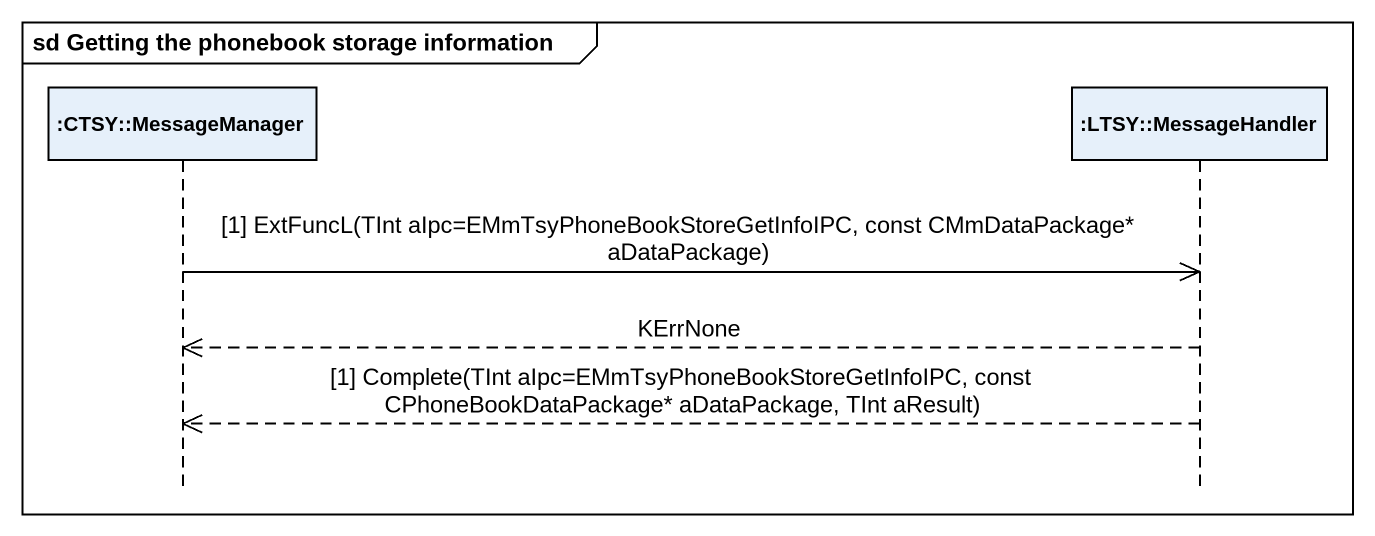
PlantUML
@startuml
mainframe sd Getting the phonebook storage information
hide footbox
participant ":CTSY::MessageManager" as CTSY_MessageManager
participant ":LTSY::MessageHandler" as LTSY_MessageHandler

CTSY_MessageManager ->> LTSY_MessageHandler : [1] ExtFuncL(TInt aIpc=EMmTsyPhoneBookStoreGetInfoIPC, const CMmDataPackage* aDataPackage)
LTSY_MessageHandler -->> CTSY_MessageManager : KErrNone
LTSY_MessageHandler -->> CTSY_MessageManager : [1] Complete(TInt aIpc=EMmTsyPhoneBookStoreGetInfoIPC, const CPhoneBookDataPackage* aDataPackage, TInt aResult)
@enduml
